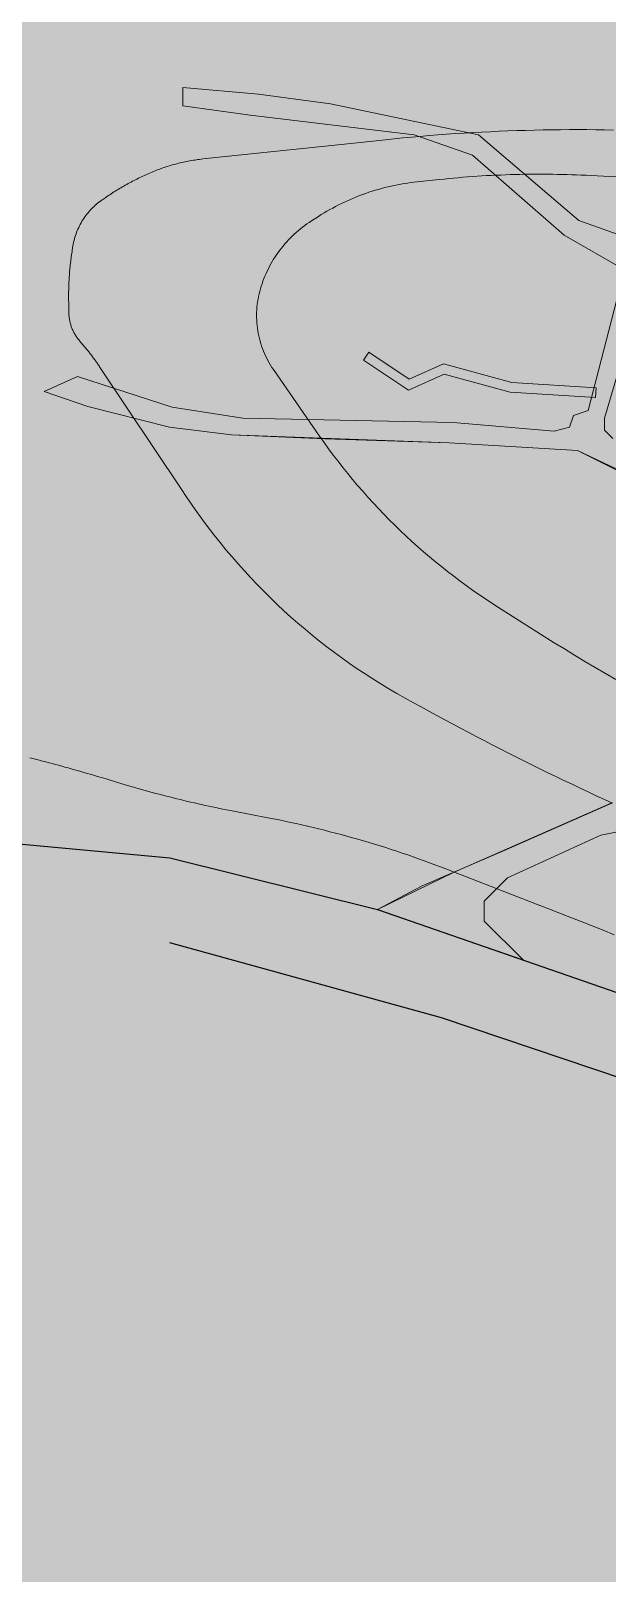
# Model space of a CAD drawing. Header units: metres. Extents: x 68582 to 69192, y 19191 to 19633.
# Drawn here: x 68796.26 to 68811.1, y 19369.8 to 19409.49 of the extents above; entities that cross this region are included whole.
import ezdxf

# ---------------------------------------------------------------- set-up
doc = ezdxf.new("R2010")
doc.units = ezdxf.units.M
doc.layers.get('0').update_dxf_attribs({"lineweight": 15})
doc.layers.add('None', color=7, linetype='Continuous', lineweight=5)

msp = doc.modelspace()

# ---------------------------------------------------------------- hatches: boundary and pattern name
at = {"true_color": 0xd1f0d1, "transparency": 33554687}
msp.add_hatch(color=254, dxfattribs=at).paths.add_polyline_path([(68588.122, 19191.443), (69192.296, 19191.443), (69192.296, 19628.232), (68588.122, 19628.232)], flags=0)
at = {"true_color": 0xffffff, "transparency": 33554687}
for points in [[(68796.601, 19400.211), (68797.459, 19400.596), (68799.897, 19399.804), (68801.717, 19399.524), (68807.13, 19399.414), (68809.73, 19399.19), (68810.13, 19399.29), (68810.23, 19399.59), (68810.607, 19399.724), (68811.538, 19403.338), (68809.986, 19404.234), (68807.63, 19406.29), (68806.13, 19406.814), (68801.905, 19407.321), (68800.17, 19407.562), (68800.17, 19408.036), (68802.122, 19407.863), (68803.977, 19407.614), (68807.787, 19406.814), (68810.364, 19404.612), (68812.367, 19403.894), (68812.53, 19403.38), (68812.046, 19402.968), (68811.03, 19399.524), (68811.03, 19399.21), (68811.244, 19398.996), (68813.257, 19397.834), (68812.83, 19397.504), (68810.33, 19398.69), (68807.03, 19398.89), (68801.43, 19399.09), (68799.83, 19399.29), (68797.726, 19399.827)], [(68827.19, 19382.703), (68826.43, 19381.69), (68824.83, 19382.89), (68821.334, 19385.768), (68820.43, 19386.29), (68817.13, 19387.167), (68811.93, 19388.99), (68810.93, 19388.79), (68808.53, 19387.69), (68807.93, 19387.09), (68807.93, 19386.581), (68808.93, 19385.581), (68805.18, 19386.88), (68807.153, 19387.843), (68811.216, 19389.62), (68812.43, 19389.454), (68816.63, 19387.79), (68818.73, 19387.29), (68820.53, 19386.99), (68820.93, 19387.09), (68822.247, 19388.59), (68822.247, 19388.853), (68822.03, 19389.229), (68819.387, 19390.066), (68816.949, 19391.474), (68815.42, 19392.162), (68814.966, 19392.761), (68815.363, 19392.99), (68815.83, 19392.49), (68819.295, 19390.678), (68823.287, 19389.454), (68823.73, 19388.89), (68823.25, 19388.704), (68822.707, 19388.394), (68821.43, 19386.79), (68821.53, 19386.49), (68824.042, 19384.288), (68825.946, 19383.184)]]:
    msp.add_hatch(color=7, dxfattribs=at).paths.add_polyline_path(points, flags=0)
at = {"layer": 'None', "linetype": 'Continuous', "lineweight": 0, "true_color": 0xffffff, "transparency": 33554687}
h = msp.add_hatch(color=7, dxfattribs=at)
h.paths.add_polyline_path([(68799.84, 19386.02), (68789.95, 19386.9), (68781.97, 19386.61), (68773.27, 19384.56), (68766.62, 19381.94), (68748.84, 19370.6), (68746.75, 19366.63), (68746.49, 19363.19), (68746.68, 19359.75), (68746.03, 19354.21), (68745.717, 19353), (68743.653, 19353), (68744.06, 19354.58), (68744.68, 19359.8), (68744.41, 19364.47), (68740.99, 19370.95), (68732.83, 19377.49), (68729.15, 19380.5), (68725.54, 19384.08), (68723.21, 19387.28), (68721.23, 19392.29), (68719.51, 19395.27), (68718.26, 19396.33), (68715.99, 19397.05), (68713.09, 19396.09), (68709.999, 19395.093), (68706, 19393.939), (68706, 19396.061), (68709, 19396.875), (68712.39, 19397.97), (68715.98, 19399.15), (68723.43, 19403.64), (68726.42, 19405.66), (68738.87, 19414.06), (68755.26, 19419.94), (68769.04, 19422.04), (68772.54, 19421.8), (68773.32, 19423.3), (68774.64, 19437.94), (68769.945, 19438.437), (68769.945, 19440.561), (68775.04, 19440.09), (68776.38, 19443.85), (68778.83, 19449.39), (68788.17, 19454.78), (68799.23, 19458.52), (68810.37, 19459.06), (68812.62, 19459.06), (68813.19, 19459.39), (68812.88, 19460.43), (68812.23, 19461.42), (68807.67, 19464.89), (68804.352, 19467.88), (68807.345, 19467.88), (68809.01, 19466.38), (68816.28, 19460.87), (68820.74, 19459.23), (68822.38, 19459.08), (68863.02, 19459.98), (68877.74, 19459.98), (68881.35, 19460.13), (68882.82, 19460.98), (68884.56, 19462.92), (68885.32, 19464.46), (68885.28, 19464.62), (68886.523, 19467.88), (68889.195, 19467.88), (68887.91, 19464.51), (68888.83, 19461.29), (68890.11, 19460.02), (68896, 19455.662), (68896, 19452.573), (68892.13, 19455.44), (68890.38, 19456.4), (68887.85, 19457.18), (68885.39, 19456.76), (68884.03, 19455.4), (68883.66, 19454.19), (68883.71, 19454.1), (68883.28, 19452.99), (68872.46, 19424.51), (68870.39, 19417.14), (68870.324, 19417.017), (68870.474, 19416.931), (68870.06, 19412.46), (68871.13, 19408.51), (68871.83, 19407.09), (68880.85, 19393.85), (68887.33, 19386.26), (68890.4, 19384.17), (68890.2, 19381.49), (68887.83, 19380.47), (68887.07, 19378.35), (68887.07, 19375.09), (68884.83, 19375.09), (68884.73, 19379.14), (68883.91, 19380.24), (68883.22, 19380.45), (68882.08, 19380.41), (68868.03, 19375.262), (68852.77, 19371.1), (68844.22, 19369.71), (68840.87, 19369.2), (68839.58, 19368.49), (68839.45, 19367.4), (68836.83, 19365.887), (68835.04, 19368.32), (68829.92, 19372.32), (68819.958, 19378.79), (68812.33, 19382.242), (68806.83, 19384.09)], flags=0)
h.paths.add_polyline_path([(68775.85, 19423.46), (68776.37, 19421.28), (68790.55, 19418.32), (68795.86, 19416.83), (68807.28, 19413.96), (68831.23, 19411.69), (68853.45, 19410.37), (68856.89, 19410.37), (68860.28, 19410.76), (68863.66, 19412.78), (68866.24, 19416.21), (68870.38, 19426.08), (68880.96, 19453.92), (68879.25, 19457.05), (68877.45, 19457.48), (68863.03, 19457.48), (68821.63, 19456.56), (68810.43, 19456.56), (68799.7, 19456.04), (68789.2, 19452.49), (68780.77, 19447.62), (68777.69, 19440.94)], flags=0)
h.paths.add_polyline_path([(68870.05, 19404.5), (68868.305, 19405.629), (68865.01, 19407.11), (68858.23, 19407.87), (68853.41, 19407.87), (68831.02, 19409.2), (68806.85, 19411.49), (68795.21, 19414.42), (68789.97, 19415.89), (68774.31, 19419.16), (68769.945, 19419.863), (68769.03, 19420.01), (68755.76, 19418), (68739.78, 19412.27), (68727.67, 19404.09), (68724.16, 19400.73), (68722.5, 19396.61), (68723.23, 19392.69), (68724.97, 19388.26), (68727.16, 19385.29), (68730.49, 19381.99), (68734.25, 19378.92), (68741.76, 19372.9), (68745.33, 19372.02), (68747.84, 19372.34), (68765.71, 19383.73), (68772.69, 19386.48), (68781.68, 19388.6), (68790.1, 19389.11), (68799.84, 19388.21), (68805.18, 19386.88), (68812.83, 19384.23), (68820.66, 19380.72), (68826.29, 19377.07), (68835.18, 19371.98), (68842.61, 19371.51), (68849.74, 19372.37), (68867.92, 19377.04), (68876.83, 19380.304), (68882.08, 19382.65), (68882.98, 19385.18), (68882.4, 19387.3), (68875.5, 19397.08)], flags=0)
h = msp.add_hatch(color=7, dxfattribs=at)
h.paths.add_polyline_path([(68785.542, 19405.095), (68779.732, 19405.496), (68775.863, 19406.342), (68775.947, 19405.985), (68776.254, 19404.685), (68776.681, 19402.873), (68777.282, 19399.366), (68778.159, 19394.936), (68780.046, 19391.667), (68781.354, 19388.719), (68780.623, 19388.394), (68779.332, 19391.304), (68777.4, 19394.65), (68777.386, 19394.718), (68771.117, 19397.106), (68766.95, 19399.511), (68759.429, 19400.811), (68758.018, 19401.625), (68757.589, 19401.393), (68757.414, 19399.293), (68757.078, 19398.317), (68756.486, 19396.633), (68755.984, 19388.713), (68753.703, 19384.15), (68754.924, 19377.817), (68755.278, 19377.081), (68754.561, 19376.624), (68754.496, 19376.865), (68753.075, 19384.236), (68755.393, 19388.873), (68755.892, 19396.753), (68756.242, 19397.749), (68755.039, 19396.932), (68750.419, 19394.723), (68740.681, 19390.004), (68738.732, 19389.679), (68735.588, 19391.494), (68733.952, 19393.131), (68726.194, 19395.708), (68726.383, 19396.278), (68734.276, 19393.655), (68735.957, 19391.974), (68738.846, 19390.307), (68740.497, 19390.582), (68750.159, 19395.263), (68754.739, 19397.454), (68756.578, 19398.702), (68757.089, 19402.319), (68757.089, 19406.377), (68759.456, 19408.41), (68762.442, 19410.134), (68760.029, 19412.547), (68758.293, 19415.554), (68757.795, 19418.409), (68758.583, 19418.547), (68759.057, 19415.832), (68760.669, 19413.039), (68763.141, 19410.567), (68767.132, 19410.89), (68770.097, 19411.498), (68773.8, 19412.493), (68775.96, 19413.216), (68780.248, 19414.093), (68784.32, 19414.093), (68789.7, 19413.242), (68792.99, 19411.842), (68796.342, 19409.317), (68797.44, 19408.683), (68801.211, 19412.91), (68802.128, 19412.679), (68798.572, 19408.752), (68800.17, 19408.036), (68800.17, 19407.562), (68797.755, 19407.827), (68796.185, 19405.924), (68794.206, 19403.945), (68795.697, 19402.759), (68797.459, 19400.596), (68796.601, 19400.211), (68795.08, 19402.227), (68793.773, 19403.267), (68789.867, 19395.455), (68788.529, 19389.846), (68788.529, 19388.951), (68787.729, 19388.951), (68787.729, 19389.94), (68789.11, 19395.731), (68793.1, 19403.709), (68792.752, 19403.91)], flags=0)
h.paths.add_polyline_path([(68785.635, 19405.891), (68793.026, 19404.676), (68793.52, 19404.39), (68795.592, 19406.462), (68796.913, 19408.063), (68795.899, 19408.649), (68792.587, 19411.144), (68789.478, 19412.467), (68784.257, 19413.293), (68780.329, 19413.293), (68776.417, 19412.493), (68775.163, 19410.826), (68774.789, 19408.944), (68774.789, 19408.098), (68775.689, 19407.198), (68779.846, 19406.29)], flags=0)
h.paths.add_polyline_path([(68776.495, 19399.22), (68775.897, 19402.713), (68775.475, 19404.501), (68775.168, 19405.801), (68774.926, 19406.83), (68773.989, 19407.767), (68773.689, 19409.022), (68772.989, 19409.993), (68771.789, 19410.593), (68770.281, 19410.72), (68767.245, 19410.096), (68764.089, 19409.841), (68763.289, 19409.776), (68762.935, 19409.495), (68759.921, 19407.755), (68757.889, 19406.009), (68757.889, 19402.624), (68759.706, 19401.575), (68767.227, 19400.275), (68771.461, 19397.831), (68777.203, 19395.644)], flags=0)
at = {"layer": 'None', "linetype": 'Continuous', "lineweight": 0, "true_color": 0xaed3f3, "transparency": 33554687}
msp.add_hatch(color=254, dxfattribs=at).paths.add_polyline_path([(68810.793, 19400.057), (68808.598, 19400.192), (68806.901, 19400.652), (68805.979, 19400.242), (68804.822, 19401.014), (68804.961, 19401.222), (68806.003, 19400.526), (68806.881, 19400.917), (68808.639, 19400.44), (68810.808, 19400.307)], flags=0)

# ---------------------------------------------------------------- linework, layer by layer
at = {"color": 7, "true_color": 0xffffff, "transparency": 33554687}
for points in [[(68812.83, 19397.504), (68810.33, 19398.69), (68807.03, 19398.89), (68801.43, 19399.09), (68799.83, 19399.29), (68797.726, 19399.827), (68796.601, 19400.211), (68797.459, 19400.596), (68799.897, 19399.804), (68801.717, 19399.524), (68807.13, 19399.414), (68809.73, 19399.19), (68810.13, 19399.29), (68810.23, 19399.59), (68810.607, 19399.724), (68811.538, 19403.338), (68809.986, 19404.234), (68807.63, 19406.29), (68806.13, 19406.814), (68801.905, 19407.321), (68800.17, 19407.562), (68800.17, 19408.036), (68802.122, 19407.863), (68803.977, 19407.614), (68807.787, 19406.814), (68810.364, 19404.612), (68812.367, 19403.894)], [(68812.046, 19402.968), (68811.03, 19399.524), (68811.03, 19399.21), (68811.244, 19398.996)], [(68811.93, 19388.99), (68810.93, 19388.79), (68808.53, 19387.69), (68807.93, 19387.09), (68807.93, 19386.581), (68808.93, 19385.581), (68805.18, 19386.88), (68807.153, 19387.843), (68811.216, 19389.62)]]:
    msp.add_lwpolyline(points, dxfattribs=at)
msp.add_lwpolyline([(68805.18, 19386.88), (68808.93, 19385.581), (68808.911, 19385.577)])
at = {"layer": 'None', "color": 7, "linetype": 'Continuous', "lineweight": 25, "true_color": 0xffffff, "transparency": 33554687}
for points in [[(68790.1, 19389.11), (68799.84, 19388.21), (68805.18, 19386.88), (68812.83, 19384.23), (68820.66, 19380.72), (68826.29, 19377.07), (68835.18, 19371.98), (68842.61, 19371.51), (68849.74, 19372.37), (68867.92, 19377.04), (68876.83, 19380.304), (68882.08, 19382.65), (68882.98, 19385.18), (68882.4, 19387.3), (68875.5, 19397.08), (68870.05, 19404.5), (68868.305, 19405.629), (68865.01, 19407.11), (68858.23, 19407.87), (68853.41, 19407.87), (68831.02, 19409.2), (68806.85, 19411.49), (68795.21, 19414.42)], [(68836.83, 19365.887), (68835.04, 19368.32), (68829.92, 19372.32), (68819.958, 19378.79), (68812.33, 19382.242), (68806.83, 19384.09), (68799.84, 19386.02)]]:
    msp.add_lwpolyline(points, dxfattribs=at)
at = {"layer": 'None', "color": 7, "linetype": 'Continuous', "lineweight": 5, "transparency": 33554687}
for points in [[(68811.254, 19406.938), (68811.029, 19406.942), (68810.802, 19406.945), (68810.576, 19406.947), (68810.35, 19406.947), (68810.124, 19406.947), (68809.898, 19406.946), (68809.672, 19406.943), (68809.446, 19406.94), (68809.22, 19406.935), (68808.994, 19406.929), (68808.767, 19406.923), (68808.542, 19406.915), (68808.316, 19406.906), (68808.09, 19406.895), (68807.864, 19406.884), (68807.638, 19406.872), (68807.412, 19406.858), (68807.187, 19406.844), (68806.961, 19406.828), (68806.736, 19406.812), (68806.511, 19406.794), (68806.285, 19406.775), (68806.06, 19406.755), (68805.835, 19406.734), (68805.61, 19406.712), (68805.386, 19406.689), (68804.5, 19406.595), (68800.69, 19406.192), (68800.647, 19406.187), (68800.605, 19406.182), (68800.563, 19406.177), (68800.521, 19406.171), (68800.479, 19406.165), (68800.437, 19406.158), (68800.396, 19406.151), (68800.354, 19406.144), (68800.312, 19406.136), (68800.27, 19406.128), (68800.229, 19406.119), (68800.187, 19406.111), (68800.146, 19406.101), (68800.105, 19406.092), (68800.063, 19406.082), (68800.022, 19406.071), (68799.981, 19406.061), (68799.94, 19406.049), (68799.9, 19406.038), (68799.859, 19406.026), (68799.818, 19406.014), (68799.778, 19406.001), (68799.737, 19405.988), (68799.697, 19405.975), (68799.657, 19405.961), (68799.617, 19405.947), (68799.577, 19405.933), (68799.537, 19405.918), (68799.498, 19405.903), (68799.458, 19405.887), (68799.419, 19405.871), (68799.38, 19405.855), (68799.34, 19405.838), (68799.301, 19405.821), (68799.262, 19405.804), (68799.224, 19405.787), (68799.185, 19405.769), (68799.146, 19405.751), (68799.108, 19405.733), (68799.069, 19405.715), (68799.031, 19405.696), (68798.993, 19405.677), (68798.955, 19405.658), (68798.917, 19405.639), (68798.879, 19405.619), (68798.841, 19405.599), (68798.804, 19405.579), (68798.766, 19405.559), (68798.729, 19405.539), (68798.692, 19405.518), (68798.655, 19405.497), (68798.618, 19405.476), (68798.581, 19405.454), (68798.545, 19405.432), (68798.508, 19405.41), (68798.472, 19405.388), (68798.435, 19405.366), (68798.399, 19405.343), (68798.364, 19405.32), (68798.328, 19405.297), (68798.292, 19405.274), (68798.257, 19405.25), (68798.221, 19405.226), (68798.187, 19405.203), (68798.11, 19405.15), (68798.097, 19405.141), (68798.06, 19405.115), (68798.024, 19405.088), (68797.988, 19405.06), (68797.954, 19405.031), (68797.92, 19405.002), (68797.887, 19404.972), (68797.854, 19404.941), (68797.823, 19404.909), (68797.792, 19404.876), (68797.762, 19404.842), (68797.733, 19404.808), (68797.704, 19404.773), (68797.677, 19404.737), (68797.651, 19404.701), (68797.625, 19404.664), (68797.6, 19404.627), (68797.577, 19404.588), (68797.554, 19404.55), (68797.532, 19404.51), (68797.512, 19404.47), (68797.492, 19404.43), (68797.473, 19404.389), (68797.456, 19404.348), (68797.439, 19404.306), (68797.424, 19404.264), (68797.409, 19404.221), (68797.396, 19404.178), (68797.383, 19404.135), (68797.372, 19404.092), (68797.362, 19404.048), (68797.353, 19404.004), (68797.345, 19403.96), (68797.335, 19403.901), (68797.328, 19403.856), (68797.321, 19403.813), (68797.314, 19403.77), (68797.308, 19403.726), (68797.302, 19403.683), (68797.296, 19403.64), (68797.291, 19403.597), (68797.286, 19403.553), (68797.281, 19403.51), (68797.276, 19403.467), (68797.271, 19403.423), (68797.267, 19403.38), (68797.263, 19403.336), (68797.259, 19403.293), (68797.256, 19403.249), (68797.252, 19403.206), (68797.25, 19403.162), (68797.247, 19403.119), (68797.244, 19403.075), (68797.242, 19403.032), (68797.24, 19402.988), (68797.238, 19402.944), (68797.237, 19402.901), (68797.236, 19402.857), (68797.235, 19402.814), (68797.234, 19402.77), (68797.234, 19402.726), (68797.233, 19402.683), (68797.233, 19402.643), (68797.234, 19402.599), (68797.234, 19402.555), (68797.235, 19402.51), (68797.241, 19402.224), (68797.242, 19402.2), (68797.243, 19402.175), (68797.245, 19402.15), (68797.248, 19402.125), (68797.251, 19402.101), (68797.254, 19402.076), (68797.258, 19402.052), (68797.263, 19402.027), (68797.268, 19402.003), (68797.274, 19401.979), (68797.28, 19401.955), (68797.286, 19401.931), (68797.294, 19401.907), (68797.301, 19401.884), (68797.31, 19401.86), (68797.319, 19401.837), (68797.328, 19401.814), (68797.338, 19401.791), (68797.348, 19401.769), (68797.359, 19401.746), (68797.37, 19401.724), (68797.382, 19401.702), (68797.394, 19401.681), (68797.407, 19401.659), (68797.42, 19401.638), (68797.434, 19401.618), (68797.448, 19401.597), (68797.462, 19401.577), (68797.477, 19401.557), (68797.493, 19401.538), (68797.509, 19401.519), (68797.525, 19401.5), (68797.543, 19401.48), (68797.56, 19401.46), (68797.577, 19401.441), (68797.594, 19401.421), (68797.61, 19401.402), (68797.627, 19401.382), (68797.644, 19401.362), (68797.66, 19401.342), (68797.677, 19401.322), (68797.693, 19401.302), (68797.709, 19401.282), (68797.726, 19401.262), (68797.742, 19401.242), (68797.758, 19401.221), (68797.774, 19401.201), (68797.789, 19401.181), (68797.805, 19401.16), (68797.821, 19401.14), (68797.836, 19401.119), (68797.852, 19401.098), (68797.867, 19401.077), (68797.883, 19401.057), (68797.898, 19401.036), (68797.913, 19401.015), (68797.928, 19400.994), (68797.943, 19400.973), (68797.958, 19400.951), (68797.973, 19400.93), (68797.987, 19400.909), (68798.002, 19400.888), (68798.017, 19400.866), (68798.03, 19400.845), (68800.13, 19397.705), (68800.278, 19397.483), (68800.412, 19397.286), (68800.55, 19397.089), (68800.691, 19396.894), (68800.835, 19396.701), (68800.982, 19396.51), (68801.132, 19396.322), (68801.284, 19396.136), (68801.44, 19395.952), (68801.597, 19395.77), (68801.758, 19395.591), (68801.921, 19395.414), (68802.087, 19395.239), (68802.256, 19395.067), (68802.427, 19394.898), (68802.6, 19394.731), (68802.776, 19394.567), (68802.955, 19394.405), (68803.136, 19394.246), (68803.319, 19394.09), (68803.504, 19393.936), (68803.692, 19393.786), (68803.882, 19393.638), (68804.074, 19393.493), (68804.268, 19393.351), (68804.465, 19393.211), (68804.663, 19393.075), (68804.863, 19392.942), (68805.066, 19392.811), (68805.27, 19392.684), (68805.476, 19392.56), (68805.684, 19392.438), (68805.895, 19392.32), (68806.11, 19392.201), (68806.307, 19392.091), (68806.509, 19391.981), (68806.711, 19391.871), (68806.913, 19391.762), (68807.115, 19391.654), (68807.318, 19391.546), (68807.521, 19391.439), (68807.725, 19391.332), (68807.929, 19391.226), (68808.133, 19391.12), (68808.337, 19391.016), (68808.542, 19390.911), (68808.747, 19390.808), (68808.952, 19390.705), (68809.158, 19390.602), (68809.364, 19390.5), (68809.57, 19390.399), (68809.777, 19390.299), (68809.984, 19390.199), (68810.191, 19390.1), (68810.398, 19390.001), (68810.606, 19389.903), (68810.814, 19389.805), (68811.023, 19389.709), (68811.231, 19389.612)], [(68811.316, 19392.8), (68811.049, 19392.952), (68810.783, 19393.107), (68810.518, 19393.263), (68810.255, 19393.422), (68809.993, 19393.583), (68809.735, 19393.745), (68808.298, 19394.653), (68808.128, 19394.762), (68807.961, 19394.872), (68807.795, 19394.984), (68807.63, 19395.099), (68807.467, 19395.215), (68807.305, 19395.334), (68807.145, 19395.454), (68806.986, 19395.577), (68806.829, 19395.702), (68806.673, 19395.828), (68806.519, 19395.956), (68806.367, 19396.087), (68806.216, 19396.219), (68806.067, 19396.353), (68805.92, 19396.489), (68805.774, 19396.627), (68805.63, 19396.766), (68805.488, 19396.908), (68805.347, 19397.051), (68805.209, 19397.196), (68805.072, 19397.342), (68804.937, 19397.491), (68804.804, 19397.641), (68804.673, 19397.792), (68804.543, 19397.946), (68804.416, 19398.101), (68804.291, 19398.257), (68804.167, 19398.415), (68804.046, 19398.574), (68803.926, 19398.736), (68803.809, 19398.898), (68803.695, 19399.06), (68802.506, 19400.771), (68802.468, 19400.828), (68802.431, 19400.885), (68802.397, 19400.944), (68802.363, 19401.003), (68802.332, 19401.063), (68802.302, 19401.125), (68802.274, 19401.187), (68802.248, 19401.249), (68802.223, 19401.313), (68802.2, 19401.377), (68802.179, 19401.442), (68802.16, 19401.507), (68802.143, 19401.573), (68802.127, 19401.639), (68802.114, 19401.706), (68802.102, 19401.773), (68802.092, 19401.84), (68802.084, 19401.908), (68802.078, 19401.975), (68802.074, 19402.043), (68802.071, 19402.111), (68802.071, 19402.178), (68802.072, 19402.246), (68802.075, 19402.314), (68802.081, 19402.382), (68802.088, 19402.45), (68802.097, 19402.517), (68802.108, 19402.585), (68802.12, 19402.651), (68802.135, 19402.718), (68802.152, 19402.784), (68802.17, 19402.85), (68802.19, 19402.916), (68802.212, 19402.982), (68802.236, 19403.048), (68802.261, 19403.113), (68802.287, 19403.178), (68802.315, 19403.242), (68802.344, 19403.306), (68802.375, 19403.368), (68802.407, 19403.43), (68802.44, 19403.492), (68802.475, 19403.552), (68802.511, 19403.612), (68802.548, 19403.671), (68802.587, 19403.729), (68802.627, 19403.786), (68802.668, 19403.843), (68802.711, 19403.898), (68802.755, 19403.953), (68802.8, 19404.006), (68802.846, 19404.058), (68802.893, 19404.11), (68802.942, 19404.16), (68802.991, 19404.209), (68803.042, 19404.257), (68803.094, 19404.304), (68803.147, 19404.35), (68803.2, 19404.395), (68803.255, 19404.438), (68803.311, 19404.48), (68803.367, 19404.521), (68803.425, 19404.561), (68803.484, 19404.599), (68803.665, 19404.715), (68803.736, 19404.76), (68803.809, 19404.804), (68803.882, 19404.847), (68803.956, 19404.889), (68804.03, 19404.93), (68804.105, 19404.97), (68804.18, 19405.009), (68804.256, 19405.047), (68804.333, 19405.083), (68804.41, 19405.119), (68804.488, 19405.153), (68804.566, 19405.186), (68804.645, 19405.218), (68804.724, 19405.249), (68804.803, 19405.279), (68804.883, 19405.308), (68804.963, 19405.335), (68805.044, 19405.362), (68805.125, 19405.387), (68805.206, 19405.411), (68805.288, 19405.434), (68805.37, 19405.455), (68805.453, 19405.476), (68805.535, 19405.495), (68805.618, 19405.513), (68805.702, 19405.53), (68805.785, 19405.545), (68805.869, 19405.559), (68805.953, 19405.573), (68806.037, 19405.585), (68806.121, 19405.595), (68806.205, 19405.605), (68806.775, 19405.665), (68806.896, 19405.677), (68807.017, 19405.689), (68807.139, 19405.701), (68807.26, 19405.711), (68807.382, 19405.721), (68807.504, 19405.731), (68807.625, 19405.74), (68807.747, 19405.748), (68807.869, 19405.756), (68807.99, 19405.763), (68808.112, 19405.769), (68808.234, 19405.775), (68808.356, 19405.78), (68808.478, 19405.785), (68808.6, 19405.789), (68808.722, 19405.793), (68808.844, 19405.796), (68808.966, 19405.798), (68809.088, 19405.8), (68809.21, 19405.801), (68809.332, 19405.801), (68809.454, 19405.801), (68809.576, 19405.8), (68809.698, 19405.799), (68809.82, 19405.797), (68809.942, 19405.795), (68810.063, 19405.791), (68810.186, 19405.788), (68810.308, 19405.783), (68810.429, 19405.778), (68810.551, 19405.773), (68810.673, 19405.767), (68812.98, 19405.645)], [(68796.237, 19390.785), (68796.32, 19390.764), (68796.402, 19390.742), (68796.483, 19390.721), (68796.565, 19390.699), (68796.648, 19390.677), (68796.729, 19390.655), (68796.811, 19390.633), (68796.892, 19390.611), (68796.975, 19390.589), (68797.056, 19390.566), (68797.138, 19390.544), (68797.219, 19390.521), (68797.301, 19390.498), (68797.383, 19390.475), (68797.464, 19390.452), (68797.545, 19390.429), (68797.627, 19390.406), (68797.709, 19390.382), (68797.79, 19390.359), (68797.871, 19390.335), (68797.952, 19390.312), (68798.034, 19390.288), (68798.115, 19390.264), (68798.196, 19390.24), (68798.277, 19390.215), (68798.359, 19390.191), (68798.437, 19390.167), (68798.575, 19390.125), (68798.663, 19390.098), (68798.753, 19390.071), (68798.843, 19390.045), (68798.933, 19390.019), (68799.023, 19389.993), (68799.113, 19389.967), (68799.203, 19389.942), (68799.293, 19389.917), (68799.384, 19389.893), (68799.474, 19389.868), (68799.565, 19389.844), (68799.655, 19389.82), (68799.746, 19389.797), (68799.837, 19389.774), (68799.928, 19389.751), (68800.018, 19389.728), (68800.11, 19389.706), (68800.2, 19389.684), (68800.291, 19389.662), (68800.383, 19389.641), (68800.474, 19389.62), (68800.565, 19389.599), (68800.657, 19389.579), (68800.748, 19389.559), (68800.839, 19389.539), (68800.931, 19389.519), (68801.023, 19389.5), (68801.114, 19389.481), (68801.206, 19389.462), (68801.298, 19389.444), (68801.39, 19389.426), (68801.483, 19389.408), (68802.36, 19389.24), (68802.507, 19389.211), (68802.653, 19389.182), (68802.799, 19389.152), (68802.945, 19389.121), (68803.091, 19389.089), (68803.236, 19389.057), (68803.382, 19389.023), (68803.527, 19388.989), (68803.672, 19388.954), (68803.817, 19388.918), (68803.961, 19388.881), (68804.106, 19388.844), (68804.25, 19388.806), (68804.394, 19388.767), (68804.537, 19388.727), (68804.681, 19388.686), (68804.825, 19388.644), (68804.967, 19388.602), (68805.11, 19388.559), (68805.253, 19388.515), (68805.395, 19388.47), (68805.537, 19388.424), (68805.679, 19388.378), (68805.82, 19388.331), (68805.962, 19388.283), (68806.103, 19388.234), (68806.243, 19388.184), (68806.384, 19388.134), (68806.524, 19388.083), (68806.663, 19388.031), (68806.803, 19387.978), (68806.941, 19387.925), (68809.275, 19387.02), (68809.569, 19386.907), (68809.855, 19386.795), (68810.138, 19386.684), (68810.424, 19386.571), (68810.707, 19386.459), (68810.992, 19386.345), (68811.277, 19386.231)]]:
    msp.add_lwpolyline(points, dxfattribs=at)
at = {"layer": 'None', "color": 254, "linetype": 'Continuous', "lineweight": 0, "true_color": 0xaed3f3, "transparency": 33554687}
msp.add_lwpolyline([(68810.793, 19400.057), (68808.598, 19400.192), (68806.901, 19400.652), (68805.979, 19400.242), (68804.822, 19401.014), (68804.961, 19401.222), (68806.003, 19400.526), (68806.881, 19400.917), (68808.639, 19400.44), (68810.808, 19400.307)], close=True, dxfattribs=at)
at = {"layer": 'None', "color": 7, "linetype": 'Continuous', "lineweight": 13, "true_color": 0xffffff, "transparency": 33554687}
for points in [[(68811.33, 19398.19), (68810.33, 19398.69), (68807.03, 19398.89), (68803.83, 19398.99), (68801.43, 19399.09), (68799.83, 19399.29), (68797.726, 19399.827), (68796.601, 19400.211)], [(68811.93, 19388.99), (68810.93, 19388.79), (68808.53, 19387.69), (68807.93, 19387.09), (68807.93, 19386.581), (68808.93, 19385.581), (68808.13, 19385.858), (68805.18, 19386.88), (68806.33, 19387.49), (68808.43, 19388.39), (68811.23, 19389.626)]]:
    msp.add_lwpolyline(points, dxfattribs=at)

doc.saveas('drawing.dxf')
